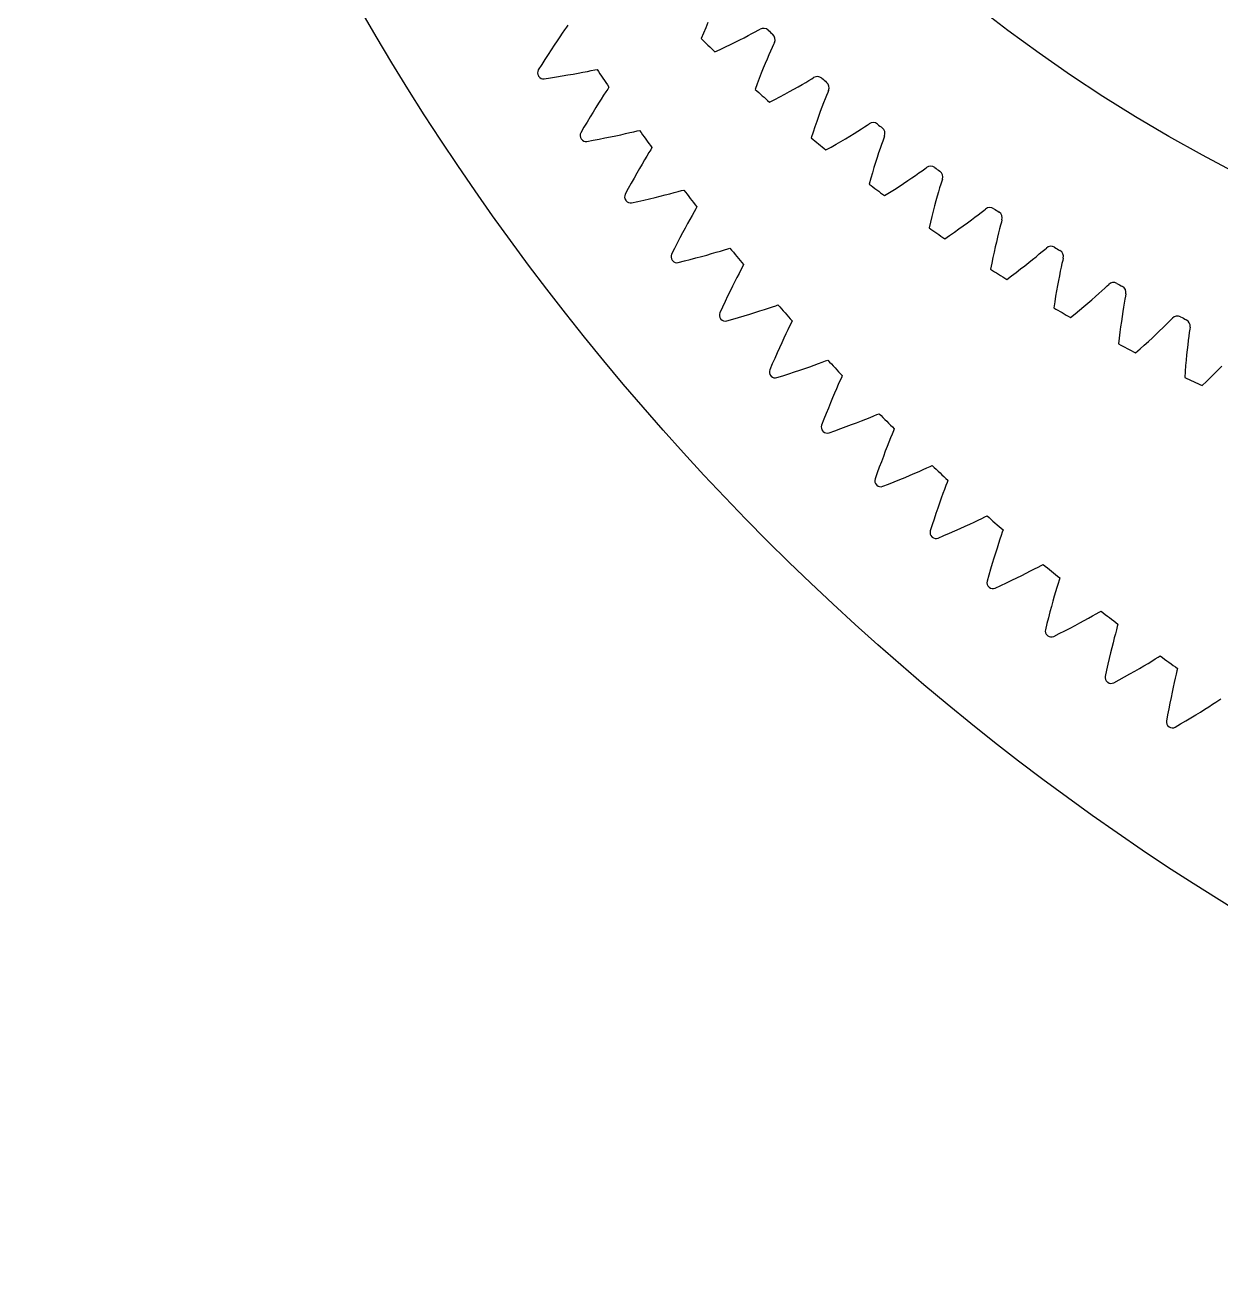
# Model space of a CAD drawing. Header units: millimetres. Extents: x -109 to 109, y -109 to 109.
# Drawn here: x -108.8 to -57.4, y -108.8 to -54.8 of the extents above; entities that cross this region are included whole.
import ezdxf

# ---------------------------------------------------------------- set-up
doc = ezdxf.new("R2010")
doc.units = ezdxf.units.MM

msp = doc.modelspace()

# ---------------------------------------------------------------- linework, layer by layer
at = {"layer": 'journal'}
msp.add_circle((-25.5, 0), 68.65, dxfattribs=at)
at = {"layer": 'outer'}
msp.add_circle((0, 0), 108.759662, dxfattribs=at)
at = {"layer": 'output_ring'}
for p, q in [((-85.603725, -54.981881), (-85.702093, -55.124352)), ((-85.519174, -54.860493), (-85.603725, -54.981881)), ((-85.461152, -54.777761), (-85.519174, -54.860493)), ((-85.92664, -55.454657), (-86.049343, -55.638178)), ((-85.810433, -55.282829), (-85.92664, -55.454657)), ((-85.702093, -55.124352), (-85.810433, -55.282829)), ((-86.310501, -56.036048), (-86.447592, -56.24893)), ((-86.177549, -55.832252), (-86.310501, -56.036048)), ((-86.049343, -55.638178), (-86.177549, -55.832252)), ((-86.588321, -56.470401), (-86.732424, -56.699811)), ((-86.447592, -56.24893), (-86.588321, -56.470401)), ((-84.312231, -56.697889), (-84.213259, -56.677495)), ((-86.482113, -57.080873), (-86.214341, -57.039732)), ((-86.214341, -57.039732), (-85.955195, -56.998534)), ((-85.955195, -56.998534), (-85.705376, -56.957264)), ((-85.705376, -56.957264), (-85.46554, -56.916183)), ((-85.46554, -56.916183), (-85.23651, -56.875597)), ((-85.23651, -56.875597), (-85.019352, -56.835872)), ((-85.019352, -56.835872), (-84.815504, -56.797463)), ((-84.815504, -56.797463), (-84.627035, -56.760973)), ((-84.627035, -56.760973), (-84.457215, -56.727277)), ((-84.457215, -56.727277), (-84.312231, -56.697889)), ((-83.834463, -57.643629), (-83.928307, -57.789119)), ((-83.753766, -57.519645), (-83.834463, -57.643629)), ((-83.698371, -57.435131), (-83.753766, -57.519645)), ((-84.142368, -58.126314), (-84.259245, -58.313599)), ((-84.031615, -57.950921), (-84.142368, -58.126314)), ((-83.928307, -57.789119), (-84.031615, -57.950921)), ((-84.507778, -58.719476), (-84.638114, -58.936559)), ((-84.381292, -58.511605), (-84.507778, -58.719476)), ((-84.259245, -58.313599), (-84.381292, -58.511605)), ((-84.771817, -59.162341), (-84.908643, -59.396165)), ((-84.638114, -58.936559), (-84.771817, -59.162341)), ((-82.802371, -59.391164), (-82.633693, -59.352151)), ((-82.633693, -59.352151), (-82.489704, -59.318223)), ((-82.489704, -59.318223), (-82.391422, -59.294731)), ((-84.646486, -59.769176), (-84.380138, -59.719644)), ((-84.380138, -59.719644), (-84.122414, -59.670326)), ((-84.122414, -59.670326), (-83.874014, -59.62123)), ((-83.874014, -59.62123), (-83.635587, -59.572636)), ((-83.635587, -59.572636), (-83.407945, -59.524876)), ((-83.407945, -59.524876), (-83.192142, -59.478349)), ((-83.192142, -59.478349), (-82.989602, -59.433556)), ((-82.989602, -59.433556), (-82.802371, -59.391164)), ((-82.071693, -60.396856), (-82.169868, -60.561823)), ((-81.982465, -60.248489), (-82.071693, -60.396856)), ((-81.905703, -60.122032), (-81.982465, -60.248489)), ((-81.85299, -60.035819), (-81.905703, -60.122032)), ((-82.385994, -60.931472), (-82.501761, -61.133213)), ((-82.275057, -60.740608), (-82.385994, -60.931472)), ((-82.169868, -60.561823), (-82.275057, -60.740608)), ((-82.621655, -61.344955), (-82.745108, -61.566025)), ((-82.501761, -61.133213), (-82.621655, -61.344955)), ((-82.871653, -61.795895), (-83.001067, -62.033901)), ((-82.745108, -61.566025), (-82.871653, -61.795895)), ((-81.497067, -62.115411), (-81.282832, -62.062128)), ((-81.282832, -62.062128), (-81.081798, -62.010995)), ((-81.081798, -62.010995), (-80.895992, -61.962743)), ((-80.895992, -61.962743), (-80.728622, -61.918451)), ((-80.728622, -61.918451), (-80.58577, -61.880017)), ((-80.58577, -61.880017), (-80.488274, -61.85345)), ((-82.727323, -62.398494), (-82.462662, -62.34062)), ((-82.462662, -62.34062), (-82.206615, -62.283232)), ((-82.206615, -62.283232), (-81.95988, -62.226357)), ((-81.95988, -62.226357), (-81.723096, -62.170298)), ((-81.723096, -62.170298), (-81.497067, -62.115411)), ((-79.92683, -62.57726), (-79.976809, -62.665085)), ((-80.227029, -63.112957), (-80.326551, -63.294958)), ((-80.134085, -62.944988), (-80.227029, -63.112957)), ((-80.049561, -62.793892), (-80.134085, -62.944988)), ((-79.976809, -62.665085), (-80.049561, -62.793892)), ((-80.540811, -63.694491), (-80.653994, -63.909894)), ((-80.431438, -63.489212), (-80.540811, -63.694491)), ((-80.326551, -63.294958), (-80.431438, -63.489212)), ((-80.770443, -64.134733), (-80.889705, -64.368464)), ((-80.653994, -63.909894), (-80.770443, -64.134733)), ((-80.889705, -64.368464), (-81.011579, -64.610418)), ((-80.209687, -64.834671), (-79.96486, -64.770074)), ((-79.96486, -64.770074), (-79.729955, -64.706605)), ((-79.729955, -64.706605), (-79.505761, -64.644646)), ((-79.505761, -64.644646), (-79.293305, -64.58466)), ((-79.293305, -64.58466), (-79.093977, -64.527237)), ((-79.093977, -64.527237), (-78.909778, -64.473173)), ((-78.909778, -64.473173), (-78.743882, -64.423645)), ((-78.743882, -64.423645), (-78.602307, -64.380743)), ((-78.602307, -64.380743), (-78.505695, -64.351126)), ((-80.726518, -64.966232), (-80.463805, -64.900074)), ((-80.463805, -64.900074), (-80.209687, -64.834671)), ((-78.037658, -65.277324), (-78.117394, -65.431001)), ((-77.968987, -65.146296), (-78.037658, -65.277324)), ((-77.921791, -65.056944), (-77.968987, -65.146296)), ((-78.298772, -65.786844), (-78.397505, -65.984297)), ((-78.205016, -65.601806), (-78.298772, -65.786844)), ((-78.117394, -65.431001), (-78.205016, -65.601806)), ((-78.500377, -66.192909), (-78.606738, -66.411761)), ((-78.397505, -65.984297), (-78.500377, -66.192909)), ((-78.827929, -66.877509), (-78.942142, -67.123172)), ((-78.716067, -66.640147), (-78.827929, -66.877509)), ((-78.606738, -66.411761), (-78.716067, -66.640147)), ((-77.028099, -66.979799), (-76.845689, -66.919975)), ((-76.845689, -66.919975), (-76.681431, -66.865261)), ((-76.681431, -66.865261), (-76.541274, -66.817933)), ((-76.541274, -66.817933), (-76.445639, -66.785296)), ((-78.646046, -67.469856), (-78.385541, -67.395479)), ((-78.385541, -67.395479), (-78.133602, -67.322126)), ((-78.133602, -67.322126), (-77.890925, -67.249871)), ((-77.890925, -67.249871), (-77.658129, -67.179055)), ((-77.658129, -67.179055), (-77.435992, -67.110084)), ((-77.435992, -67.110084), (-77.225525, -67.043454)), ((-77.225525, -67.043454), (-77.028099, -66.979799)), ((-75.839854, -67.472425), (-75.884219, -67.563215)), ((-76.02361, -67.852441), (-76.105824, -68.025915)), ((-75.94874, -67.696336), (-76.02361, -67.852441)), ((-75.884219, -67.563215), (-75.94874, -67.696336)), ((-76.286204, -68.414263), (-76.382472, -68.626003)), ((-76.193721, -68.213806), (-76.286204, -68.414263)), ((-76.105824, -68.025915), (-76.193721, -68.213806)), ((-76.584008, -69.079796), (-76.688358, -69.320554)), ((-76.481907, -68.848088), (-76.584008, -69.079796)), ((-76.382472, -68.626003), (-76.481907, -68.848088)), ((-76.688358, -69.320554), (-76.794799, -69.569683)), ((-75.740121, -69.6633), (-75.509664, -69.585207)), ((-75.509664, -69.585207), (-75.289804, -69.509292)), ((-75.289804, -69.509292), (-75.081533, -69.436085)), ((-75.081533, -69.436085), (-74.886204, -69.36626)), ((-74.886204, -69.36626), (-74.705763, -69.300736)), ((-74.705763, -69.300736), (-74.543305, -69.240889)), ((-74.543305, -69.240889), (-74.404703, -69.189182)), ((-74.404703, -69.189182), (-74.310141, -69.153557)), ((-76.487959, -69.906896), (-76.229919, -69.824372)), ((-76.229919, -69.824372), (-75.980409, -69.743142)), ((-75.980409, -69.743142), (-75.740121, -69.6633)), ((-73.784871, -70.048539), (-73.8548, -70.206919)), ((-73.724563, -69.913458), (-73.784871, -70.048539)), ((-73.683071, -69.821319), (-73.724563, -69.913458)), ((-74.013477, -70.573449), (-74.099617, -70.776712)), ((-73.931525, -70.38289), (-74.013477, -70.573449)), ((-73.8548, -70.206919), (-73.931525, -70.38289)), ((-74.281597, -71.216471), (-74.376369, -71.451271)), ((-74.189187, -70.991372), (-74.281597, -71.216471)), ((-74.099617, -70.776712), (-74.189187, -70.991372)), ((-74.473106, -71.695188), (-74.571669, -71.947538)), ((-74.376369, -71.451271), (-74.473106, -71.695188)), ((-73.069313, -71.839903), (-72.863445, -71.76019)), ((-72.863445, -71.76019), (-72.670405, -71.684264)), ((-72.670405, -71.684264), (-72.492112, -71.613105)), ((-72.492112, -71.613105), (-72.331613, -71.548185)), ((-72.331613, -71.548185), (-72.194704, -71.49215)), ((-72.194704, -71.49215), (-72.101308, -71.453572)), ((-74.254389, -72.274946), (-73.999068, -72.184358)), ((-73.999068, -72.184358), (-73.752232, -72.09533)), ((-73.752232, -72.09533), (-73.514571, -72.00798)), ((-73.514571, -72.00798), (-73.286681, -71.922686)), ((-73.286681, -71.922686), (-73.069313, -71.839903)), ((-71.548185, -72.331613), (-71.613105, -72.492112)), ((-71.49215, -72.194704), (-71.548185, -72.331613)), ((-71.453572, -72.101308), (-71.49215, -72.194704)), ((-71.76019, -72.863445), (-71.839903, -73.069313)), ((-71.684264, -72.670405), (-71.76019, -72.863445)), ((-71.613105, -72.492112), (-71.684264, -72.670405)), ((-71.922686, -73.286681), (-72.00798, -73.514571)), ((-71.839903, -73.069313), (-71.922686, -73.286681)), ((-72.09533, -73.752232), (-72.184358, -73.999068)), ((-72.00798, -73.514571), (-72.09533, -73.752232)), ((-70.573449, -74.013477), (-70.38289, -73.931525)), ((-70.38289, -73.931525), (-70.206919, -73.8548)), ((-70.206919, -73.8548), (-70.048539, -73.784871)), ((-70.048539, -73.784871), (-69.913458, -73.724563)), ((-69.913458, -73.724563), (-69.821319, -73.683071)), ((-72.184358, -73.999068), (-72.274946, -74.254389)), ((-71.947538, -74.571669), (-71.695188, -74.473106)), ((-71.695188, -74.473106), (-71.451271, -74.376369)), ((-71.451271, -74.376369), (-71.216471, -74.281597)), ((-71.216471, -74.281597), (-70.991372, -74.189187)), ((-70.991372, -74.189187), (-70.776712, -74.099617)), ((-70.776712, -74.099617), (-70.573449, -74.013477)), ((-69.189182, -74.404703), (-69.240889, -74.543305)), ((-69.153557, -74.310141), (-69.189182, -74.404703)), ((-69.36626, -74.886204), (-69.436085, -75.081533)), ((-69.300736, -74.705763), (-69.36626, -74.886204)), ((-69.240889, -74.543305), (-69.300736, -74.705763)), ((-69.585207, -75.509664), (-69.6633, -75.740121)), ((-69.509292, -75.289804), (-69.585207, -75.509664)), ((-69.436085, -75.081533), (-69.509292, -75.289804)), ((-69.743142, -75.980409), (-69.824372, -76.229919)), ((-69.6633, -75.740121), (-69.743142, -75.980409)), ((-68.213806, -76.193721), (-68.025915, -76.105824)), ((-68.025915, -76.105824), (-67.852441, -76.02361)), ((-67.852441, -76.02361), (-67.696336, -75.94874)), ((-67.696336, -75.94874), (-67.563215, -75.884219)), ((-67.563215, -75.884219), (-67.472425, -75.839854)), ((-69.824372, -76.229919), (-69.906896, -76.487959)), ((-69.320554, -76.688358), (-69.079796, -76.584008)), ((-69.079796, -76.584008), (-68.848088, -76.481907)), ((-68.848088, -76.481907), (-68.626003, -76.382472)), ((-68.626003, -76.382472), (-68.414263, -76.286204)), ((-68.414263, -76.286204), (-68.213806, -76.193721)), ((-66.817933, -76.541274), (-66.865261, -76.681431)), ((-66.785296, -76.445639), (-66.817933, -76.541274)), ((-69.569683, -76.794799), (-69.320554, -76.688358)), ((-66.979799, -77.028099), (-67.043454, -77.225525)), ((-66.919975, -76.845689), (-66.979799, -77.028099)), ((-66.865261, -76.681431), (-66.919975, -76.845689)), ((-67.179055, -77.658129), (-67.249871, -77.890925)), ((-67.110084, -77.435992), (-67.179055, -77.658129)), ((-67.043454, -77.225525), (-67.110084, -77.435992)), ((-67.322126, -78.133602), (-67.395479, -78.385541)), ((-67.249871, -77.890925), (-67.322126, -78.133602)), ((-65.786844, -78.298772), (-65.601806, -78.205016)), ((-65.601806, -78.205016), (-65.431001, -78.117394)), ((-65.431001, -78.117394), (-65.277324, -78.037658)), ((-65.277324, -78.037658), (-65.146296, -77.968987)), ((-65.146296, -77.968987), (-65.056944, -77.921791)), ((-67.395479, -78.385541), (-67.469856, -78.646046)), ((-66.877509, -78.827929), (-66.640147, -78.716067)), ((-66.640147, -78.716067), (-66.411761, -78.606738)), ((-66.411761, -78.606738), (-66.192909, -78.500377)), ((-66.192909, -78.500377), (-65.984297, -78.397505)), ((-65.984297, -78.397505), (-65.786844, -78.298772)), ((-64.423645, -78.743882), (-64.473173, -78.909778)), ((-64.380743, -78.602307), (-64.423645, -78.743882)), ((-64.351126, -78.505695), (-64.380743, -78.602307)), ((-67.123172, -78.942142), (-66.877509, -78.827929)), ((-64.58466, -79.293305), (-64.644646, -79.505761)), ((-64.527237, -79.093977), (-64.58466, -79.293305)), ((-64.473173, -78.909778), (-64.527237, -79.093977)), ((-64.706605, -79.729955), (-64.770074, -79.96486)), ((-64.644646, -79.505761), (-64.706605, -79.729955)), ((-64.834671, -80.209687), (-64.900074, -80.463805)), ((-64.770074, -79.96486), (-64.834671, -80.209687)), ((-63.694491, -80.540811), (-63.489212, -80.431438)), ((-63.489212, -80.431438), (-63.294958, -80.326551)), ((-63.294958, -80.326551), (-63.112957, -80.227029)), ((-63.112957, -80.227029), (-62.944988, -80.134085)), ((-62.944988, -80.134085), (-62.793892, -80.049561)), ((-62.793892, -80.049561), (-62.665085, -79.976809)), ((-62.665085, -79.976809), (-62.57726, -79.92683)), ((-64.900074, -80.463805), (-64.966232, -80.726518)), ((-64.610418, -81.011579), (-64.368464, -80.889705)), ((-64.368464, -80.889705), (-64.134733, -80.770443)), ((-64.134733, -80.770443), (-63.909894, -80.653994)), ((-63.909894, -80.653994), (-63.694491, -80.540811)), ((-61.962743, -80.895992), (-62.010995, -81.081798)), ((-61.918451, -80.728622), (-61.962743, -80.895992)), ((-61.880017, -80.58577), (-61.918451, -80.728622)), ((-61.85345, -80.488274), (-61.880017, -80.58577)), ((-62.115411, -81.497067), (-62.170298, -81.723096)), ((-62.062128, -81.282832), (-62.115411, -81.497067)), ((-62.010995, -81.081798), (-62.062128, -81.282832)), ((-62.226357, -81.95988), (-62.283232, -82.206615)), ((-62.170298, -81.723096), (-62.226357, -81.95988)), ((-60.396856, -82.071693), (-60.248489, -81.982465)), ((-60.248489, -81.982465), (-60.122032, -81.905703)), ((-60.122032, -81.905703), (-60.035819, -81.85299)), ((-62.34062, -82.462662), (-62.398494, -82.727323)), ((-62.283232, -82.206615), (-62.34062, -82.462662)), ((-61.344955, -82.621655), (-61.133213, -82.501761)), ((-61.133213, -82.501761), (-60.931472, -82.385994)), ((-60.931472, -82.385994), (-60.740608, -82.275057)), ((-60.740608, -82.275057), (-60.561823, -82.169868)), ((-60.561823, -82.169868), (-60.396856, -82.071693)), ((-59.318223, -82.489704), (-59.352151, -82.633693)), ((-59.294731, -82.391422), (-59.318223, -82.489704)), ((-62.033901, -83.001067), (-61.795895, -82.871653)), ((-61.795895, -82.871653), (-61.566025, -82.745108)), ((-61.566025, -82.745108), (-61.344955, -82.621655)), ((-59.433556, -82.989602), (-59.478349, -83.192142)), ((-59.391164, -82.802371), (-59.433556, -82.989602)), ((-59.352151, -82.633693), (-59.391164, -82.802371)), ((-59.572636, -83.635587), (-59.62123, -83.874014)), ((-59.524876, -83.407945), (-59.572636, -83.635587)), ((-59.478349, -83.192142), (-59.524876, -83.407945)), ((-59.670326, -84.122414), (-59.719644, -84.380138)), ((-59.62123, -83.874014), (-59.670326, -84.122414)), ((-58.313599, -84.259245), (-58.126314, -84.142368)), ((-58.126314, -84.142368), (-57.950921, -84.031615)), ((-57.950921, -84.031615), (-57.789119, -83.928307)), ((-57.789119, -83.928307), (-57.643629, -83.834463)), ((-57.643629, -83.834463), (-57.519645, -83.753766)), ((-57.519645, -83.753766), (-57.435131, -83.698371)), ((-59.719644, -84.380138), (-59.769176, -84.646486)), ((-59.162341, -84.771817), (-58.936559, -84.638114)), ((-58.936559, -84.638114), (-58.719476, -84.507778)), ((-58.719476, -84.507778), (-58.511605, -84.381292)), ((-58.511605, -84.381292), (-58.313599, -84.259245)), ((-59.396165, -84.908643), (-59.162341, -84.771817))]:
    msp.add_line(p, q, dxfattribs=at)
for centre, radius, start, end in [((0, 0), 101.509662, 213.941477, 214.458523), ((-86.52823, -56.825926), 0.24, 148.299608, 213.294219), ((0, 0), 103.759662, 213.294219, 213.305781), ((-86.516761, -56.843387), 0.24, 213.305781, 278.300392), ((0, 0), 101.509662, 215.741477, 216.258523), ((-84.700588, -59.515803), 0.24, 150.099608, 215.094219), ((0, 0), 103.759662, 215.094219, 215.105781), ((-84.688576, -59.532895), 0.24, 215.105781, 280.100392), ((-82.789357, -62.146946), 0.24, 151.899608, 216.894219), ((0, 0), 101.509662, 217.541477, 218.058523), ((0, 0), 103.759662, 216.894219, 216.905781), ((-82.776814, -62.163652), 0.24, 216.905781, 281.900392), ((-80.796423, -64.716756), 0.24, 153.699608, 218.694219), ((0, 0), 101.509662, 219.341477, 219.858523), ((0, 0), 103.759662, 218.694219, 218.705781), ((-80.783361, -64.73306), 0.24, 218.705781, 283.700392), ((0, 0), 101.509662, 221.141477, 221.658523), ((-78.723752, -67.2227), 0.24, 155.499608, 220.494219), ((0, 0), 103.759662, 220.494219, 220.505781), ((-78.710185, -67.238585), 0.24, 220.505781, 285.500392), ((-76.573391, -69.662302), 0.24, 157.299608, 222.294219), ((0, 0), 101.509662, 222.941477, 223.458523), ((0, 0), 103.759662, 222.294219, 222.305781), ((-76.559331, -69.677754), 0.24, 222.305781, 287.300392), ((0, 0), 101.509662, 224.741477, 225.258523), ((-74.347461, -72.033156), 0.24, 159.099608, 224.094219), ((0, 0), 103.759662, 224.094219, 224.105781), ((-74.332922, -72.048158), 0.24, 224.105781, 289.100392), ((0, 0), 101.509662, 226.541477, 227.058523), ((-72.048158, -74.332922), 0.24, 160.899608, 225.894219), ((0, 0), 103.759662, 225.894219, 225.905781), ((-72.033156, -74.347461), 0.24, 225.905781, 290.900392), ((0, 0), 101.509662, 228.341477, 228.858523), ((-69.677754, -76.559331), 0.24, 162.699608, 227.694219), ((0, 0), 103.759662, 227.694219, 227.705781), ((-69.662302, -76.573391), 0.24, 227.705781, 292.700392), ((0, 0), 101.509662, 230.141477, 230.658523), ((-67.238585, -78.710185), 0.24, 164.499608, 229.494219), ((0, 0), 103.759662, 229.494219, 229.505781), ((-67.2227, -78.723752), 0.24, 229.505781, 294.500392), ((0, 0), 101.509662, 231.941477, 232.458523), ((-64.73306, -80.783361), 0.24, 166.299608, 231.294219), ((0, 0), 103.759662, 231.294219, 231.305781), ((-64.716756, -80.796423), 0.24, 231.305781, 296.300392), ((0, 0), 101.509662, 233.741477, 234.258523), ((-62.163652, -82.776814), 0.24, 168.099608, 233.094219), ((0, 0), 103.759662, 233.094219, 233.105781), ((-62.146946, -82.789357), 0.24, 233.105781, 298.100392), ((-59.532895, -84.688576), 0.24, 169.899608, 234.894219), ((0, 0), 103.759662, 234.894219, 234.905781), ((-59.515803, -84.700588), 0.24, 234.905781, 299.900392)]:
    msp.add_arc(centre, radius, start, end, dxfattribs=at)
at = {"layer": 'thin_ring_external'}
for p, q in [((-79.547129, -54.889045), (-79.644782, -55.116414)), ((-79.451039, -54.670624), (-79.547129, -54.889045)), ((-77.420495, -55.065656), (-77.298601, -54.999121)), ((-77.298601, -54.999121), (-77.214765, -54.954051)), ((-79.644782, -55.116414), (-79.743627, -55.352316)), ((-78.483269, -55.609036), (-78.277306, -55.508554)), ((-78.277306, -55.508554), (-78.081368, -55.410899)), ((-78.081368, -55.410899), (-77.896284, -55.316739)), ((-77.896284, -55.316739), (-77.723182, -55.22693)), ((-77.723182, -55.22693), (-77.563707, -55.142648)), ((-77.563707, -55.142648), (-77.420495, -55.065656)), ((-76.598838, -55.527231), (-76.637772, -55.614087)), ((-79.155628, -55.922478), (-78.922882, -55.816415)), ((-78.922882, -55.816415), (-78.698627, -55.711806)), ((-78.698627, -55.711806), (-78.483269, -55.609036)), ((-76.834506, -56.05393), (-76.911653, -56.233033)), ((-76.761892, -55.888815), (-76.834506, -56.05393)), ((-76.695382, -55.740444), (-76.761892, -55.888815)), ((-76.637772, -55.614087), (-76.695382, -55.740444)), ((-77.075614, -56.626845), (-77.161048, -56.839492)), ((-76.992281, -56.424401), (-77.075614, -56.626845)), ((-76.911653, -56.233033), (-76.992281, -56.424401)), ((-77.248089, -57.061673), (-77.336326, -57.29286)), ((-77.161048, -56.839492), (-77.248089, -57.061673)), ((-75.255929, -57.233633), (-75.115998, -57.150827)), ((-75.115998, -57.150827), (-74.996939, -57.079344)), ((-74.996939, -57.079344), (-74.915024, -57.030869)), ((-77.336326, -57.29286), (-77.425403, -57.532622)), ((-76.366525, -57.848906), (-76.155568, -57.737381)), ((-76.155568, -57.737381), (-75.953903, -57.628527)), ((-75.953903, -57.628527), (-75.76214, -57.522911)), ((-75.76214, -57.522911), (-75.581078, -57.421231)), ((-75.581078, -57.421231), (-75.411809, -57.324392)), ((-75.411809, -57.324392), (-75.255929, -57.233633)), ((-74.311419, -57.666661), (-74.363793, -57.795276)), ((-74.276084, -57.57828), (-74.311419, -57.666661)), ((-76.814492, -58.078162), (-76.586296, -57.962634)), ((-76.586296, -57.962634), (-76.366525, -57.848906)), ((-74.559659, -58.296329), (-74.632362, -58.490846)), ((-74.48993, -58.11421), (-74.559659, -58.296329)), ((-74.424156, -57.946252), (-74.48993, -58.11421)), ((-74.363793, -57.795276), (-74.424156, -57.946252)), ((-74.707313, -58.69654), (-74.783945, -58.912515)), ((-74.632362, -58.490846), (-74.707313, -58.69654)), ((-74.940462, -59.372698), (-75.01962, -59.615914)), ((-74.861791, -59.138083), (-74.940462, -59.372698)), ((-74.783945, -58.912515), (-74.861791, -59.138083)), ((-73.181423, -59.428899), (-73.016273, -59.325192)), ((-73.016273, -59.325192), (-72.86425, -59.22811)), ((-72.86425, -59.22811), (-72.727838, -59.139628)), ((-72.727838, -59.139628), (-72.611813, -59.063318)), ((-72.611813, -59.063318), (-72.531957, -59.011521)), ((-74.163567, -60.011114), (-73.94865, -59.88846)), ((-73.94865, -59.88846), (-73.742449, -59.768367)), ((-73.742449, -59.768367), (-73.545424, -59.651326)), ((-73.545424, -59.651326), (-73.358159, -59.537926)), ((-73.358159, -59.537926), (-73.181423, -59.428899)), ((-72.003922, -59.90598), (-72.062745, -60.076496)), ((-71.949809, -59.752653), (-72.003922, -59.90598)), ((-71.902759, -59.621995), (-71.949809, -59.752653)), ((-71.871082, -59.532238), (-71.902759, -59.621995)), ((-74.386827, -60.135914), (-74.163567, -60.011114)), ((-72.189594, -60.458662), (-72.256038, -60.66726)), ((-72.124938, -60.261325), (-72.189594, -60.458662)), ((-72.062745, -60.076496), (-72.124938, -60.261325)), ((-72.323738, -60.886199), (-72.392258, -61.114773)), ((-72.256038, -60.66726), (-72.323738, -60.886199)), ((-70.26004, -61.028707), (-70.147246, -60.947697)), ((-70.147246, -60.947697), (-70.069584, -60.892666)), ((-72.46123, -61.352419), (-72.530336, -61.598681)), ((-72.392258, -61.114773), (-72.46123, -61.352419)), ((-71.055929, -61.57354), (-70.873478, -61.452547)), ((-70.873478, -61.452547), (-70.701367, -61.336356)), ((-70.701367, -61.336356), (-70.540614, -61.225956)), ((-70.540614, -61.225956), (-70.392705, -61.122715)), ((-70.392705, -61.122715), (-70.26004, -61.028707)), ((-69.415854, -61.476794), (-69.4575, -61.609273)), ((-69.387888, -61.385812), (-69.415854, -61.476794)), ((-71.876728, -62.092263), (-71.65878, -61.958402)), ((-71.65878, -61.958402), (-71.44908, -61.827028)), ((-71.44908, -61.827028), (-71.247984, -61.698571)), ((-71.247984, -61.698571), (-71.055929, -61.57354)), ((-69.557045, -61.937479), (-69.611598, -62.124706)), ((-69.505273, -61.764692), (-69.557045, -61.937479)), ((-69.4575, -61.609273), (-69.505273, -61.764692)), ((-69.725921, -62.535681), (-69.784575, -62.757215)), ((-69.668097, -62.324531), (-69.725921, -62.535681)), ((-69.611598, -62.124706), (-69.668097, -62.324531)), ((-69.843654, -62.988409), (-69.902811, -63.228687)), ((-69.784575, -62.757215), (-69.843654, -62.988409)), ((-68.312287, -63.263545), (-68.145092, -63.140386)), ((-68.145092, -63.140386), (-67.989006, -63.023479)), ((-67.989006, -63.023479), (-67.845461, -62.914253)), ((-67.845461, -62.914253), (-67.716767, -62.814878)), ((-67.716767, -62.814878), (-67.607394, -62.729306)), ((-67.607394, -62.729306), (-67.532057, -62.671132)), ((-66.83069, -63.135875), (-66.854896, -63.227929)), ((-69.902811, -63.228687), (-69.961749, -63.477578)), ((-69.076159, -63.801214), (-68.87203, -63.661341)), ((-68.87203, -63.661341), (-68.676376, -63.524737)), ((-68.676376, -63.524737), (-68.489617, -63.391926)), ((-68.489617, -63.391926), (-68.312287, -63.263545)), ((-66.977055, -63.694022), (-67.023875, -63.883331)), ((-66.93242, -63.519255), (-66.977055, -63.694022)), ((-66.891068, -63.362006), (-66.93242, -63.519255)), ((-66.854896, -63.227929), (-66.891068, -63.362006)), ((-69.288428, -63.94391), (-69.076159, -63.801214)), ((-67.072123, -64.085307), (-67.121229, -64.298653)), ((-67.023875, -63.883331), (-67.072123, -64.085307)), ((-67.220276, -64.755833), (-67.269519, -64.998337)), ((-67.170739, -64.522408), (-67.220276, -64.755833)), ((-67.121229, -64.298653), (-67.170739, -64.522408)), ((-65.516907, -64.837947), (-65.365753, -64.714731)), ((-65.365753, -64.714731), (-65.226812, -64.599703)), ((-65.226812, -64.599703), (-65.102307, -64.495128)), ((-65.102307, -64.495128), (-64.996539, -64.405138)), ((-64.996539, -64.405138), (-64.923654, -64.343921)), ((-67.269519, -64.998337), (-67.318189, -65.249437)), ((-66.221844, -65.388308), (-66.031964, -65.243786)), ((-66.031964, -65.243786), (-65.850815, -65.10342)), ((-65.850815, -65.10342), (-65.678904, -64.967866)), ((-65.678904, -64.967866), (-65.516907, -64.837947)), ((-64.289703, -65.166711), (-64.327126, -65.343163)), ((-64.254842, -65.007896), (-64.289703, -65.166711)), ((-64.224205, -64.872447), (-64.254842, -65.007896)), ((-64.203798, -64.779477), (-64.224205, -64.872447)), ((-66.62629, -65.687733), (-66.420058, -65.536443)), ((-66.420058, -65.536443), (-66.221844, -65.388308)), ((-64.406049, -65.738021), (-64.446355, -65.953203)), ((-64.366134, -65.534234), (-64.406049, -65.738021)), ((-64.327126, -65.343163), (-64.366134, -65.534234)), ((-64.486637, -66.178802), (-64.526549, -66.414063)), ((-64.446355, -65.953203), (-64.486637, -66.178802)), ((-62.821244, -66.426176), (-62.675276, -66.296858)), ((-62.675276, -66.296858), (-62.541175, -66.176223)), ((-62.541175, -66.176223), (-62.421068, -66.066625)), ((-62.421068, -66.066625), (-62.319085, -65.972369)), ((-62.319085, -65.972369), (-62.248774, -65.908211)), ((-61.511643, -66.313846), (-61.528216, -66.407575)), ((-64.565794, -66.658385), (-64.604114, -66.911272)), ((-64.526549, -66.414063), (-64.565794, -66.658385)), ((-63.502992, -67.005014), (-63.319205, -66.852819)), ((-63.319205, -66.852819), (-63.143971, -66.705134)), ((-63.143971, -66.705134), (-62.977771, -66.562637)), ((-62.977771, -66.562637), (-62.821244, -66.426176)), ((-61.611724, -66.88212), (-61.642856, -67.074631)), ((-61.581578, -66.70428), (-61.611724, -66.88212)), ((-61.553266, -66.544168), (-61.581578, -66.70428)), ((-61.528216, -66.407575), (-61.553266, -66.544168)), ((-63.894804, -67.320792), (-63.694958, -67.161162)), ((-63.694958, -67.161162), (-63.502992, -67.005014)), ((-61.674371, -67.279885), (-61.705808, -67.49654)), ((-61.642856, -67.074631), (-61.674371, -67.279885)), ((-59.677573, -67.526719), (-59.579544, -67.428355)), ((-59.579544, -67.428355), (-59.511927, -67.361365)), ((-61.767014, -67.960305), (-61.796195, -68.206031)), ((-61.736794, -67.723603), (-61.767014, -67.960305)), ((-61.705808, -67.49654), (-61.736794, -67.723603)), ((-60.213442, -68.045168), (-60.06265, -67.902396)), ((-60.06265, -67.902396), (-59.922114, -67.767195)), ((-59.922114, -67.767195), (-59.793079, -67.641156)), ((-59.793079, -67.641156), (-59.677573, -67.526719)), ((-58.790896, -67.968232), (-58.812611, -68.129371)), ((-58.771475, -67.830726), (-58.790896, -67.968232)), ((-58.758764, -67.736395), (-58.771475, -67.830726)), ((-61.796195, -68.206031), (-61.8241, -68.460278)), ((-60.905451, -68.672633), (-60.720058, -68.508735)), ((-60.720058, -68.508735), (-60.542675, -68.349123)), ((-60.542675, -68.349123), (-60.373652, -68.194368)), ((-60.373652, -68.194368), (-60.213442, -68.045168)), ((-58.858632, -68.501926), (-58.881694, -68.7083)), ((-58.835431, -68.308298), (-58.858632, -68.501926)), ((-58.812611, -68.129371), (-58.835431, -68.308298)), ((-61.098576, -68.840333), (-60.905451, -68.672633)), ((-58.90421, -68.926064), (-58.925848, -69.154207)), ((-58.881694, -68.7083), (-58.90421, -68.926064)), ((-58.946324, -69.39195), (-58.965393, -69.638667)), ((-58.925848, -69.154207), (-58.946324, -69.39195)), ((-57.707055, -69.730175), (-57.544528, -69.568612)), ((-57.544528, -69.568612), (-57.390579, -69.41296)), ((-58.965393, -69.638667), (-58.982836, -69.893846)), ((-58.242321, -70.243793), (-58.056244, -70.068306)), ((-58.056244, -70.068306), (-57.877736, -69.896935)), ((-57.877736, -69.896935), (-57.707055, -69.730175))]:
    msp.add_line(p, q, dxfattribs=at)
for centre, radius, start, end in [((-77.066613, -55.214916), 0.3, 46.95681, 119.593453), ((-25.5, 0), 75.25, 226.95681, 227.160837), ((-25.5, 0), 77.5, 225.579593, 226.185113), ((-76.869668, -55.398192), 0.3, 334.524194, 47.160837), ((-74.756286, -57.285433), 0.3, 49.309751, 121.946394), ((-25.5, 0), 75.25, 229.309751, 229.513779), ((-25.5, 0), 77.5, 227.932534, 228.538054), ((-74.551983, -57.460469), 0.3, 336.877135, 49.513779), ((-72.362902, -59.259353), 0.3, 51.662692, 124.299335), ((-25.5, 0), 75.25, 231.662692, 231.86672), ((-72.151586, -59.425853), 0.3, 339.230077, 51.86672), ((-25.5, 0), 77.5, 230.285476, 230.890995), ((-69.890497, -61.133348), 0.3, 54.015633, 126.652276), ((-25.5, 0), 75.25, 234.015633, 234.219661), ((-69.672523, -61.291033), 0.3, 341.583018, 54.219661), ((-25.5, 0), 77.5, 232.638417, 233.243936), ((-67.34324, -62.904259), 0.3, 56.368574, 129.005218), ((-25.5, 0), 75.25, 236.368574, 236.572602), ((-67.118975, -63.052862), 0.3, 343.935959, 56.572602), ((-25.5, 0), 77.5, 234.991358, 235.596877), ((-64.725425, -64.569099), 0.3, 58.721515, 131.358159), ((-25.5, 0), 75.25, 238.721515, 238.925543), ((-64.495249, -64.708369), 0.3, 346.2889, 58.925543), ((-25.5, 0), 77.5, 237.344299, 237.949819), ((-62.041467, -66.125061), 0.3, 61.074457, 133.7111), ((-25.5, 0), 75.25, 241.074457, 241.278485), ((-61.805768, -66.254764), 0.3, 348.641841, 61.278485), ((-25.5, 0), 77.5, 239.69724, 240.30276), ((-59.295892, -67.569521), 0.3, 63.427398, 136.064041), ((-25.5, 0), 75.25, 243.427398, 243.631426), ((-59.055066, -67.689438), 0.3, 350.994782, 63.631426), ((-25.5, 0), 77.5, 242.050181, 242.655701), ((-25.5, 0), 77.5, 244.403123, 245.008642)]:
    msp.add_arc(centre, radius, start, end, dxfattribs=at)

doc.saveas('drawing.dxf')
